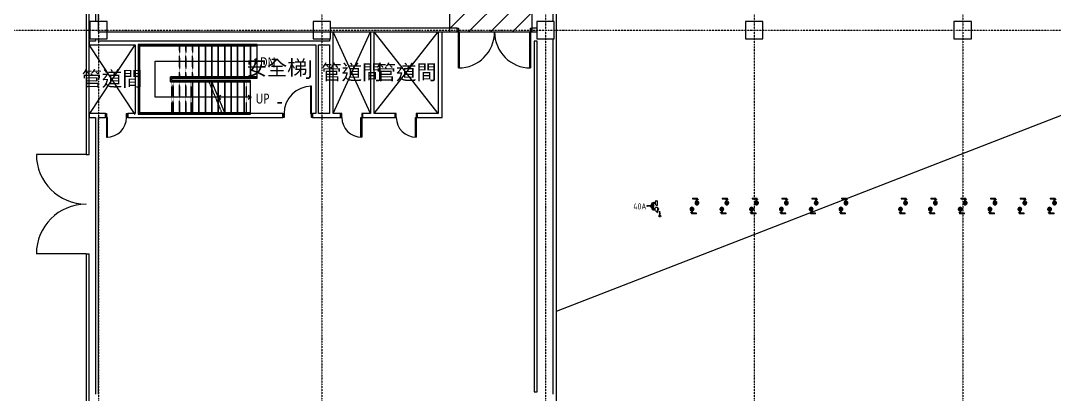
# Model space of a CAD drawing. Extents: x -181672 to 290600, y -29000 to 395522.
# Drawn here: x -3131 to 38491, y 15350 to 30377 of the extents above; entities that cross this region are included whole.
import ezdxf
from ezdxf.enums import TextEntityAlignment as Align

# ---------------------------------------------------------------- set-up
doc = ezdxf.new("R2010")
doc.units = 0
doc.header["$LTSCALE"] = 10
for name, pattern in [('H12PL2$0$JJP_三點線', [0.9, 0.3, -0.15, 0, -0.15, 0, -0.15, 0, -0.15]), ('H12PL2$0$JJP_虛線(退縮線、投影線、地下室範圍、非屬本工程、圖面分區)', [0.45, 0.3, -0.15]), ('H12PL2$0$虛線', [0.846667, 0.423333, -0.423333]), ('XFM7P20PCW-200K$0$CENTER', [2, 1.25, -0.25, 0.25, -0.25])]:
    doc.linetypes.add(name, pattern=pattern)
for name, color, linetype in [('H12PL2$0$A-OBJE-2D', 252, 'Continuous'), ('H12PL2$0$A-STRS', 252, 'Continuous'), ('H12PL2$0$A-TEXT', 252, 'Continuous'), ('H12PL2$0$A-WALL-EX', 252, 'Continuous'), ('H12PL2$0$A-WALL-IN', 252, 'Continuous'), ('H12PL2$0$A-ZONE', 252, 'Continuous'), ('H12PL2$0$Door', 252, 'Continuous'), ('H12PL2$0$S-COL', 252, 'Continuous'), ('H12PL2$0$S-GRID', 252, 'Continuous'), ('XFM7P20PCW-200K$0$M-CWTR-CENT', 1, 'XFM7P20PCW-200K$0$CENTER'), ('XFM7P20PCW-200K$0$M-CWTR-VAVE', 3, 'Continuous'), ('XFM7P20PCW-200K$0$M-FM-LINE2', 2, 'Continuous'), ('XFM7P20PCW-200K$0$P-PCWR-20.7-P', 6, 'Continuous'), ('XFM7P20PCW-200K$0$U-PCW-TXT', 3, 'Continuous')]:
    doc.layers.add(name, color=color, linetype=linetype)
doc.layers.add('XFM7P20PCW-200K$0$M-PIPE-PCWS', color=3, linetype='Continuous', lineweight=9)
doc.styles.add('H12PL2$0$Standard', font='', dxfattribs={"width": 0.8})
doc.styles.add('XFM7P20PCW-200K$0$aa-txt', font='isocp.shx', dxfattribs={"bigfont": 'chineset'})
doc.styles.get('H12PL2$0$Standard').set_extended_font_data('Microsoft JhengHei')
pattern_1 = [(45, (0, 0), (-441.942, 441.942), [])]

# ---------------------------------------------------------------- blocks, each defined once
blk = doc.blocks.new('H12PL2')
at = {"layer": 'H12PL2$0$A-OBJE-2D', "lineweight": 0}
for p, q in [((18450, 18700), (192000, 85950)), ((9450, 26640), (10950, 29925)), ((10950, 26640), (9450, 29925)), ((11100, 26640), (13685, 29925)), ((13685, 26640), (11100, 29925)), ((-380, 26602.5), (1475, 29400)), ((1475, 26602.5), (-380, 29400))]:
    blk.add_line(p, q, dxfattribs=at)
at = {"layer": 'H12PL2$0$A-STRS', "linetype": 'H12PL2$0$JJP_虛線(退縮線、投影線、地下室範圍、非屬本工程、圖面分區)', "lineweight": 0}
for p, q in [((3265, 29420), (1605, 29420)), ((1605, 29420), (1605, 26620)), ((1655, 26670), (1655, 29370)), ((1655, 29370), (3265, 29370)), ((3265, 29370), (1655, 29370)), ((1655, 29370), (1655, 26670)), ((3265, 29370), (3265, 29420)), ((6385, 29420), (3265, 29420)), ((3265, 29420), (3265, 29370)), ((3265, 29370), (6385, 29370)), ((3265, 29370), (3265, 28120)), ((3265, 29370), (3265, 28120)), ((3265, 29370), (3265, 28120)), ((3265, 28120), (3265, 29370)), ((3525, 29370), (3265, 29370)), ((3265, 29370), (3265, 28120)), ((3525, 29370), (3525, 28120)), ((3525, 28120), (3525, 29370)), ((3525, 29370), (3525, 28120)), ((3785, 29370), (3525, 29370)), ((3785, 29370), (3785, 28120)), ((3785, 28120), (3785, 29370)), ((3785, 29370), (3785, 28120)), ((4045, 29370), (3785, 29370)), ((4045, 29370), (4045, 28120)), ((4045, 28120), (4045, 29370)), ((4045, 29370), (4045, 28120)), ((4305, 29370), (4045, 29370)), ((4045, 29370), (4045, 28120)), ((4045, 29370), (4045, 28120)), ((4305, 29370), (4305, 28120)), ((4305, 28120), (4305, 29370)), ((4305, 29370), (4305, 28120)), ((4565, 29370), (4305, 29370)), ((4565, 29370), (4565, 28120)), ((4565, 28120), (4565, 29370)), ((4565, 29370), (4565, 28120)), ((4825, 29370), (4565, 29370)), ((4825, 29370), (4825, 28120)), ((4825, 28120), (4825, 29370)), ((4825, 29370), (4825, 28120)), ((5085, 29370), (4825, 29370)), ((5085, 29370), (5085, 28120)), ((5085, 28120), (5085, 29370)), ((5085, 29370), (5085, 28120)), ((5345, 29370), (5085, 29370)), ((5345, 29370), (5345, 28120)), ((5345, 28120), (5345, 29370)), ((5345, 29370), (5345, 28120)), ((5605, 29370), (5345, 29370)), ((5605, 29370), (5605, 28120)), ((5605, 28120), (5605, 29370)), ((5605, 29370), (5605, 28120)), ((5865, 29370), (5605, 29370)), ((5865, 29370), (5865, 28120)), ((5865, 28120), (5865, 29370)), ((5865, 29370), (5865, 28120)), ((6125, 29370), (5865, 29370)), ((6125, 29370), (6125, 28120)), ((6125, 28120), (6125, 29370)), ((6125, 29370), (6125, 28120)), ((6385, 29370), (6125, 29370)), ((6385, 29370), (6385, 29420)), ((6385, 28120), (6385, 29370)), ((3265, 28120), (2905, 28120)), ((2905, 28120), (2905, 27920)), ((2905, 27920), (2905, 28120)), ((2905, 28120), (3265, 28120)), ((2905, 27920), (3005, 27920)), ((3005, 27920), (2905, 27920)), ((2937.34, 27920), (2937.34, 26670)), ((2955, 27970), (2955, 28070)), ((2955, 28070), (3265, 28070)), ((3005, 27970), (2955, 27970)), ((4435.89, 27970), (3005, 27970)), ((3005, 27970), (3005, 27920)), ((3005, 27920), (3005, 27970)), ((3005, 27920), (4456.69, 27920)), ((3005, 26670), (3005, 27920)), ((3005, 26670), (3005, 27920)), ((3005, 26670), (3005, 27920)), ((3265, 27920), (3005, 27920)), ((3005, 27920), (3005, 26670)), ((3005, 26670), (3005, 27920)), ((3265, 28070), (3265, 28120)), ((6385, 28120), (3265, 28120)), ((3265, 28120), (3265, 28070)), ((3265, 28120), (3525, 28120)), ((3265, 28070), (6385, 28070)), ((3265, 26670), (3265, 27920)), ((3525, 27920), (3265, 27920)), ((3265, 27920), (3265, 26670)), ((3265, 26670), (3265, 27920)), ((3525, 28120), (3785, 28120)), ((3525, 26670), (3525, 27920)), ((3785, 27920), (3525, 27920)), ((3525, 27920), (3525, 26670)), ((3525, 26670), (3525, 27920)), ((3715.58, 27920), (3715.58, 26670)), ((3715.58, 27920), (3715.58, 26670)), ((3785, 28120), (4045, 28120)), ((3785, 26670), (3785, 27920)), ((4045, 27920), (3785, 27920)), ((3785, 27920), (3785, 26670)), ((3785, 26670), (3785, 27920)), ((4045, 28120), (4305, 28120)), ((4045, 26670), (4045, 27920)), ((4305, 27920), (4045, 27920)), ((4045, 27920), (4045, 26670)), ((4045, 26670), (4045, 27920)), ((4305, 28120), (4565, 28120)), ((4305, 26670), (4305, 27920)), ((4456.69, 27920), (4305, 27920)), ((4305, 27920), (4305, 26670)), ((4305, 26670), (4305, 27920)), ((4976.69, 26670), (4456.69, 27920)), ((4565, 28120), (4825, 28120)), ((4825, 28120), (5085, 28120)), ((5085, 28120), (5345, 28120)), ((5345, 28120), (5605, 28120)), ((5605, 28120), (5865, 28120)), ((5865, 28120), (6125, 28120)), ((5945.91, 27920), (5945.91, 26670)), ((5946.78, 27920), (5946.78, 26670)), ((5946.78, 27920), (5946.78, 26670)), ((6125, 28120), (6385, 28120)), ((6385, 28070), (6385, 28120)), ((4565, 26670), (4565, 27659.64)), ((4565, 27659.64), (4565, 26670)), ((4565, 26670), (4565, 27659.64)), ((3005, 26670), (1655, 26670)), ((1655, 26670), (3005, 26670)), ((4976.69, 26670), (3005, 26670)), ((3005, 26670), (3005, 26620)), ((3005, 26620), (3005, 26670)), ((3005, 26670), (3265, 26670)), ((3265, 26670), (3525, 26670)), ((3525, 26670), (3785, 26670)), ((3785, 26670), (4045, 26670)), ((4045, 26670), (4305, 26670)), ((4305, 26670), (4565, 26670)), ((4565, 26670), (4825, 26670)), ((4825, 26670), (4825, 27034.64)), ((4825, 27034.64), (4825, 26670)), ((4825, 26670), (4825, 27034.64)), ((4825, 26670), (4976.69, 26670)), ((1605, 26620), (3005, 26620)), ((3005, 26620), (4997.49, 26620))]:
    blk.add_line(p, q, dxfattribs=at)
at = {"layer": 'H12PL2$0$A-STRS', "lineweight": 0}
for p, q in [((4045, 29420), (1605, 29420)), ((1605, 29420), (1605, 26620)), ((4045, 29420), (1605, 29420)), ((1605, 29420), (1605, 26620)), ((1655, 26670), (1655, 29370)), ((1655, 29370), (4045, 29370)), ((4045, 29370), (1655, 29370)), ((1655, 29370), (1655, 26670)), ((4045, 29370), (1655, 29370)), ((1655, 29370), (1655, 26670)), ((1655, 26670), (1655, 29370)), ((1655, 29370), (4045, 29370)), ((4045, 29370), (1655, 29370)), ((1655, 29370), (1655, 26670)), ((4045, 29370), (1655, 29370)), ((1655, 29370), (1655, 26670)), ((4045, 29370), (4045, 29420)), ((6385, 29420), (4045, 29420)), ((4045, 29420), (4045, 29370)), ((4045, 29370), (4045, 29420)), ((6385, 29420), (4045, 29420)), ((4045, 29420), (4045, 29370)), ((4045, 29370), (6385, 29370)), ((6385, 29370), (4045, 29370)), ((4045, 29370), (4045, 28120)), ((4045, 29370), (4045, 28120)), ((4045, 28120), (4045, 29370)), ((4305, 29370), (4045, 29370)), ((4045, 29370), (4045, 28120)), ((4045, 29370), (6385, 29370)), ((6385, 29370), (4045, 29370)), ((4045, 29370), (4045, 28120)), ((4045, 29370), (4045, 28120)), ((4045, 28120), (4045, 29370)), ((4305, 29370), (4045, 29370)), ((4045, 29370), (4045, 28120)), ((4305, 29370), (4305, 28120)), ((4305, 28120), (4305, 29370)), ((4305, 29370), (4305, 28120)), ((4565, 29370), (4305, 29370)), ((4305, 29370), (4305, 28120)), ((4305, 28120), (4305, 29370)), ((4305, 29370), (4305, 28120)), ((4565, 29370), (4305, 29370)), ((4565, 29370), (4565, 28120)), ((4565, 28120), (4565, 29370)), ((4565, 29370), (4565, 28120)), ((4825, 29370), (4565, 29370)), ((4565, 29370), (4565, 28120)), ((4565, 28120), (4565, 29370)), ((4565, 29370), (4565, 28120)), ((4825, 29370), (4565, 29370)), ((4825, 29370), (4825, 28120)), ((4825, 28120), (4825, 29370)), ((4825, 29370), (4825, 28120)), ((5085, 29370), (4825, 29370)), ((4825, 29370), (4825, 28120)), ((4825, 28120), (4825, 29370)), ((4825, 29370), (4825, 28120)), ((5085, 29370), (4825, 29370)), ((5085, 29370), (5085, 28120)), ((5085, 28120), (5085, 29370)), ((5085, 29370), (5085, 28120)), ((5345, 29370), (5085, 29370)), ((5085, 29370), (5085, 28120)), ((5085, 28120), (5085, 29370)), ((5085, 29370), (5085, 28120)), ((5345, 29370), (5085, 29370)), ((5345, 29370), (5345, 28120)), ((5345, 28120), (5345, 29370)), ((5345, 29370), (5345, 28120)), ((5605, 29370), (5345, 29370)), ((5345, 29370), (5345, 28120)), ((5345, 28120), (5345, 29370)), ((5345, 29370), (5345, 28120)), ((5605, 29370), (5345, 29370)), ((5605, 29370), (5605, 28120)), ((5605, 28120), (5605, 29370)), ((5605, 29370), (5605, 28120)), ((5865, 29370), (5605, 29370)), ((5605, 29370), (5605, 28120)), ((5605, 28120), (5605, 29370)), ((5605, 29370), (5605, 28120)), ((5865, 29370), (5605, 29370)), ((5865, 29370), (5865, 28120)), ((5865, 28120), (5865, 29370)), ((5865, 29370), (5865, 28120)), ((6125, 29370), (5865, 29370)), ((5865, 29370), (5865, 28120)), ((5865, 28120), (5865, 29370)), ((5865, 29370), (5865, 28120)), ((6125, 29370), (5865, 29370)), ((6125, 29370), (6125, 28120)), ((6125, 28120), (6125, 29370)), ((6125, 29370), (6125, 28120)), ((6385, 29370), (6125, 29370)), ((6125, 29370), (6125, 28120)), ((6125, 28120), (6125, 29370)), ((6125, 29370), (6125, 28120)), ((6385, 29370), (6125, 29370)), ((6385, 29370), (6385, 29420)), ((6385, 29370), (6385, 29420)), ((6385, 28120), (6385, 29370)), ((6385, 28120), (6385, 29370)), ((6385, 28120), (6385, 29370)), ((6385, 28120), (6385, 29370)), ((2280, 27295), (2280, 28745)), ((2280, 28745), (4045, 28745)), ((2280, 27295), (2280, 28745)), ((2280, 28745), (4045, 28745)), ((4045, 28745), (6125, 28745)), ((4045, 28745), (6125, 28745)), ((6125, 28745), (6385, 28745)), ((6125, 28745), (6385, 28745)), ((6385, 28745), (6285, 28820)), ((6285, 28670), (6385, 28745)), ((4045, 28120), (2905, 28120)), ((2905, 28120), (2905, 27920)), ((2905, 27920), (2905, 28120)), ((2905, 28120), (4045, 28120)), ((2905, 27920), (2905, 28120)), ((2905, 28120), (4045, 28120)), ((4045, 28120), (2905, 28120)), ((2905, 28120), (2905, 27920)), ((2905, 27920), (2905, 28120)), ((2905, 28120), (4045, 28120)), ((2905, 27920), (2905, 28120)), ((2905, 28120), (4045, 28120)), ((2905, 27920), (3785, 27920)), ((3715.58, 27920), (2905, 27920)), ((3785, 27920), (2905, 27920)), ((2905, 27920), (3785, 27920)), ((3715.58, 27920), (2905, 27920)), ((3785, 27920), (2905, 27920)), ((2955, 27970), (2955, 28070)), ((2955, 28070), (4045, 28070)), ((2955, 27970), (2955, 28070)), ((2955, 28070), (4045, 28070)), ((3785, 27970), (2955, 27970)), ((3785, 27970), (2955, 27970)), ((3785, 27920), (3715.58, 27920)), ((3785, 27920), (3715.58, 27920)), ((6125, 27970), (3785, 27970)), ((3785, 27970), (3785, 27920)), ((3785, 27920), (3785, 27970)), ((6125, 27970), (3785, 27970)), ((3785, 27970), (3785, 27920)), ((3785, 27920), (3785, 27970)), ((3785, 27920), (6125, 27920)), ((6125, 27920), (3785, 27920)), ((3785, 26670), (3785, 27920)), ((3785, 26670), (3785, 27920)), ((3785, 26670), (3785, 27920)), ((4045, 27920), (3785, 27920)), ((3785, 27920), (3785, 26670)), ((3785, 26670), (3785, 27920)), ((3785, 27920), (6125, 27920)), ((6125, 27920), (3785, 27920)), ((3785, 26670), (3785, 27920)), ((3785, 26670), (3785, 27920)), ((3785, 26670), (3785, 27920)), ((4045, 27920), (3785, 27920)), ((3785, 27920), (3785, 26670)), ((3785, 26670), (3785, 27920)), ((4045, 28070), (4045, 28120)), ((6385, 28120), (4045, 28120)), ((4045, 28120), (4045, 28070)), ((4045, 28120), (6385, 28120)), ((4045, 28120), (4305, 28120)), ((4045, 28070), (4045, 28120)), ((6385, 28120), (4045, 28120)), ((4045, 28120), (4045, 28070)), ((4045, 28120), (6385, 28120)), ((4045, 28120), (4305, 28120)), ((4045, 28070), (6385, 28070)), ((4045, 28070), (6385, 28070)), ((4045, 26670), (4045, 27920)), ((4305, 27920), (4045, 27920)), ((4045, 27920), (4045, 26670)), ((4045, 26670), (4045, 27920)), ((4045, 26670), (4045, 27920)), ((4305, 27920), (4045, 27920)), ((4045, 27920), (4045, 26670)), ((4045, 26670), (4045, 27920)), ((4305, 28120), (4565, 28120)), ((4305, 28120), (4565, 28120)), ((4305, 26670), (4305, 27920)), ((4565, 27920), (4305, 27920)), ((4305, 27920), (4305, 26670)), ((4305, 26670), (4305, 27920)), ((4305, 26670), (4305, 27920)), ((4565, 27920), (4305, 27920)), ((4305, 27920), (4305, 26670)), ((4305, 26670), (4305, 27920)), ((6125, 27970), (4544.2, 27970)), ((4565, 28120), (4825, 28120)), ((4565, 28120), (4825, 28120)), ((4565, 27920), (6125, 27920)), ((6125, 27920), (4565, 27920)), ((4825, 27920), (4565, 27920)), ((5085, 26670), (4565, 27920)), ((4565, 26670), (4565, 27920)), ((4825, 27920), (4565, 27920)), ((4565, 27920), (4565, 26670)), ((4565, 26670), (4565, 27920)), ((4565, 26670), (4565, 27920)), ((4825, 27920), (4565, 27920)), ((4565, 27920), (4565, 26670)), ((4565, 26670), (4565, 27920)), ((4825, 28120), (5085, 28120)), ((4825, 28120), (5085, 28120)), ((4825, 27295), (4825, 27920)), ((5085, 27920), (4825, 27920)), ((4825, 27920), (4825, 27295)), ((4825, 27295), (4825, 27920)), ((4825, 26670), (4825, 27920)), ((5085, 27920), (4825, 27920)), ((4825, 27920), (4825, 26670)), ((4825, 26670), (4825, 27920)), ((4825, 26670), (4825, 27920)), ((5085, 27920), (4825, 27920)), ((4825, 27920), (4825, 26670)), ((4825, 26670), (4825, 27920)), ((5085, 28120), (5345, 28120)), ((5085, 28120), (5345, 28120)), ((5085, 26670), (5085, 27920)), ((5345, 27920), (5085, 27920)), ((5085, 27920), (5085, 26670)), ((5085, 26670), (5085, 27920)), ((5085, 26670), (5085, 27920)), ((5345, 27920), (5085, 27920)), ((5085, 27920), (5085, 26670)), ((5085, 26670), (5085, 27920)), ((5085, 26670), (5085, 27920)), ((5345, 27920), (5085, 27920)), ((5085, 27920), (5085, 26670)), ((5085, 26670), (5085, 27920)), ((5345, 28120), (5605, 28120)), ((5345, 28120), (5605, 28120)), ((5345, 26670), (5345, 27920)), ((5605, 27920), (5345, 27920)), ((5345, 27920), (5345, 26670)), ((5345, 26670), (5345, 27920)), ((5345, 26670), (5345, 27920)), ((5605, 27920), (5345, 27920)), ((5345, 27920), (5345, 26670)), ((5345, 26670), (5345, 27920)), ((5345, 26670), (5345, 27920)), ((5605, 27920), (5345, 27920)), ((5345, 27920), (5345, 26670)), ((5345, 26670), (5345, 27920)), ((5605, 28120), (5865, 28120)), ((5605, 28120), (5865, 28120)), ((5605, 26670), (5605, 27920)), ((5865, 27920), (5605, 27920)), ((5605, 27920), (5605, 26670)), ((5605, 26670), (5605, 27920)), ((5605, 26670), (5605, 27920)), ((5865, 27920), (5605, 27920)), ((5605, 27920), (5605, 26670)), ((5605, 26670), (5605, 27920)), ((5605, 26670), (5605, 27920)), ((5865, 27920), (5605, 27920)), ((5605, 27920), (5605, 26670)), ((5605, 26670), (5605, 27920)), ((5865, 28120), (6125, 28120)), ((5865, 28120), (6125, 28120)), ((5865, 26670), (5865, 27920)), ((6125, 27920), (5865, 27920)), ((5865, 27920), (5865, 26670)), ((5865, 26670), (5865, 27920)), ((5865, 26670), (5865, 27920)), ((6125, 27920), (5865, 27920)), ((5865, 27920), (5865, 26670)), ((5865, 26670), (5865, 27920)), ((5865, 26670), (5865, 27920)), ((6125, 27920), (5865, 27920)), ((5865, 27920), (5865, 26670)), ((5865, 26670), (5865, 27920)), ((6125, 28120), (6385, 28120)), ((6125, 28120), (6385, 28120)), ((6125, 27920), (6125, 27970)), ((6125, 27920), (6125, 27970)), ((6125, 27920), (6125, 27970)), ((6125, 26670), (6125, 27920)), ((6125, 26670), (6125, 27920)), ((6125, 26670), (6125, 27920)), ((6125, 26670), (6125, 27920)), ((6125, 26670), (6125, 27920)), ((6125, 26670), (6125, 27920)), ((6385, 28070), (6385, 28120)), ((6385, 28070), (6385, 28120)), ((3785, 27295), (2280, 27295)), ((3785, 27295), (2280, 27295)), ((5865, 27295), (3785, 27295)), ((5865, 27295), (3785, 27295)), ((4925, 27370), (4825, 27295)), ((5865, 27295), (4825, 27295)), ((4825, 27295), (4925, 27220)), ((6125, 27295), (5865, 27295)), ((6125, 27295), (5865, 27295)), ((6125, 27295), (5865, 27295)), ((6125, 27295), (6025, 27370)), ((6025, 27220), (6125, 27295)), ((3785, 26670), (1655, 26670)), ((1655, 26670), (3715.58, 26670)), ((1655, 26670), (3785, 26670)), ((3785, 26670), (1655, 26670)), ((1655, 26670), (3715.58, 26670)), ((1655, 26670), (3785, 26670)), ((3715.58, 26670), (3785, 26670)), ((3715.58, 26670), (3785, 26670)), ((6125, 26670), (3785, 26670)), ((3785, 26670), (3785, 26620)), ((3785, 26620), (3785, 26670)), ((3785, 26670), (6125, 26670)), ((3785, 26670), (4045, 26670)), ((6125, 26670), (3785, 26670)), ((3785, 26670), (3785, 26620)), ((3785, 26620), (3785, 26670)), ((3785, 26670), (6125, 26670)), ((3785, 26670), (4045, 26670)), ((4045, 26670), (4305, 26670)), ((4045, 26670), (4305, 26670)), ((4305, 26670), (4565, 26670)), ((4305, 26670), (4565, 26670)), ((4565, 26670), (4825, 26670)), ((4565, 26670), (4825, 26670)), ((4825, 26670), (5085, 26670)), ((4825, 26670), (5085, 26670)), ((6125, 26670), (5085, 26670)), ((5085, 26670), (6125, 26670)), ((5085, 26670), (5345, 26670)), ((5085, 26670), (5345, 26670)), ((5085, 26670), (5345, 26670)), ((5345, 26670), (5605, 26670)), ((5345, 26670), (5605, 26670)), ((5345, 26670), (5605, 26670)), ((5605, 26670), (5865, 26670)), ((5605, 26670), (5865, 26670)), ((5605, 26670), (5865, 26670)), ((5865, 26670), (6125, 26670)), ((5865, 26670), (6125, 26670)), ((5865, 26670), (6125, 26670)), ((6125, 26620), (6125, 26670)), ((6125, 26620), (6125, 26670)), ((6125, 26620), (6125, 26670)), ((1605, 26620), (3785, 26620)), ((1605, 26620), (3785, 26620)), ((3785, 26620), (6125, 26620)), ((3785, 26620), (6125, 26620)), ((5105.8, 26620), (6125, 26620))]:
    blk.add_line(p, q, dxfattribs=at)
at = {"layer": 'H12PL2$0$A-STRS', "linetype": 'H12PL2$0$虛線', "lineweight": 0}
for p, q in [((3265, 29370), (1655, 29370)), ((1655, 29370), (1655, 26670)), ((6385, 29370), (3265, 29370)), ((6385, 28120), (6385, 29370)), ((2905, 27920), (2905, 28120)), ((2905, 28120), (3265, 28120)), ((2937.34, 27920), (2905, 27920)), ((3005, 27920), (2937.34, 27920)), ((4456.69, 27920), (3005, 27920)), ((3265, 28120), (6385, 28120)), ((1655, 26670), (2937.34, 26670)), ((2937.34, 26670), (3005, 26670)), ((3005, 26670), (4976.69, 26670))]:
    blk.add_line(p, q, dxfattribs=at)
at = {"layer": 'H12PL2$0$A-STRS', "lineweight": 0, "flags": 128}
for points in [[(6385, 28770, 1), (6385, 28720, 1)], [(6125, 27320, 1), (6125, 27270, 1)], [(6125, 27320, 1), (6125, 27270, 1)]]:
    blk.add_lwpolyline(points, format="xyb", close=True, dxfattribs=at)
at = {"layer": 'H12PL2$0$A-WALL-EX', "lineweight": 0}
for p, q in [((-500, 25000), (-385, 25000)), ((-385, 25000), (-380, 25000)), ((-500, 21000), (-385, 21000)), ((-385, 21000), (-380, 21000))]:
    blk.add_line(p, q, dxfattribs=at)
at = {"layer": 'H12PL2$0$A-WALL-EX', "lineweight": 0, "flags": 128}
for points in [[(-500, 83000), (-500, 25000)], [(-380, 25000), (-380, 82880)], [(-500, 21000), (-500, -2650)], [(-380, -2530), (-380, 21000)]]:
    blk.add_lwpolyline(points, dxfattribs=at)
at = {"layer": 'H12PL2$0$A-WALL-IN', "lineweight": 0}
for p, q in [((14450, 29925), (14450, 30075)), ((17450, 29925), (17450, 30075)), ((280, 26490), (280, 26640)), ((1180, 26490), (1180, 26640)), ((7425, 26640), (7425, 26490)), ((8625, 26640), (8625, 26490)), ((9750, 26490), (9750, 26640)), ((10650, 26490), (10650, 26640)), ((11942.5, 26490), (11942.5, 26640)), ((12842.5, 26490), (12842.5, 26640))]:
    blk.add_line(p, q, dxfattribs=at)
at = {"layer": 'H12PL2$0$A-WALL-IN', "lineweight": 0, "flags": 128}
for points in [[(18450, -350), (18450, 83030)], [(-112.5, 44650), (-112.5, 30350)], [(0, 30350), (0, 44650)], [(18300, 44650), (18300, 30350)], [(14450, 30075), (9350, 30075)], [(17650, 30075), (17450, 30075)], [(-112.5, 29650), (-112.5, 29550)], [(0, 29550), (0, 29650)], [(9300, 29650), (9300, 29550)], [(9450, 29550), (9450, 29925)], [(9450, 29925), (10950, 29925)], [(10950, 29925), (10950, 26640)], [(11100, 26640), (11100, 29925)], [(11100, 29925), (13685, 29925)], [(13685, 29925), (13685, 26640)], [(13835, 26640), (13835, 29925)], [(13835, 29925), (14450, 29925)], [(17450, 29925), (17650, 29925)], [(18300, 29650), (18300, 15350)], [(-112.5, 29550), (-380, 29550)], [(-380, 29550), (-380, 29400)], [(-380, 29400), (1475, 29400)], [(9300, 29550), (0, 29550)], [(1475, 29400), (1475, 26640)], [(1625, 26640), (1625, 29400)], [(1625, 29400), (8750, 29400)], [(8750, 29400), (8750, 26640)], [(8862.5, 26640), (8862.5, 29400)], [(8862.5, 29400), (9300, 29400)], [(9300, 29400), (9300, 26640)], [(9450, 29400), (9450, 29550)], [(9450, 26640), (9450, 29400)], [(17672, 29550), (17550, 29550)], [(17550, 29550), (17550, 15450)], [(17672, 15450), (17672, 29550)], [(280, 26640), (-380, 26640)], [(-380, 26640), (-380, 26490)], [(1475, 26640), (1180, 26640)], [(7425, 26640), (1625, 26640)], [(8750, 26640), (8625, 26640)], [(9300, 26640), (8862.5, 26640)], [(9750, 26640), (9450, 26640)], [(10950, 26640), (10650, 26640)], [(11942.5, 26640), (11100, 26640)], [(13685, 26640), (12842.5, 26640)], [(13835, 26490), (13835, 26640)], [(-380, 26490), (-112.5, 26490)], [(-112.5, 26490), (-112.5, 15350)], [(0, 26490), (280, 26490)], [(0, 15350), (0, 26490)], [(1180, 26490), (7425, 26490)], [(8625, 26490), (9750, 26490)], [(10650, 26490), (11942.5, 26490)], [(12842.5, 26490), (13835, 26490)], [(17550, 15450), (17672, 15450)]]:
    blk.add_lwpolyline(points, dxfattribs=at)
at = {"layer": 'H12PL2$0$Door', "lineweight": 0}
for p, q in [((14450, 29925), (14450, 30075)), ((14450, 30075), (14500, 30075)), ((14500, 30075), (14500, 29925)), ((17400, 29925), (17400, 30075)), ((17400, 30075), (17450, 30075)), ((17450, 30075), (17450, 29925)), ((14500, 29925), (14450, 29925)), ((14500, 28475), (14500, 29925)), ((14500, 29925), (14530, 29925)), ((14530, 29925), (14530, 28475)), ((17370, 28475), (17370, 29925)), ((17370, 29925), (17400, 29925)), ((17400, 29925), (17400, 28475)), ((17450, 29925), (17400, 29925)), ((14530, 28475), (14500, 28475)), ((17400, 28475), (17370, 28475)), ((8575, 27740), (8545, 27740)), ((8545, 27740), (8545, 26640)), ((8575, 26640), (8575, 27740)), ((280, 26490), (280, 26640)), ((280, 26640), (330, 26640)), ((330, 26640), (330, 26490)), ((1130, 26490), (1130, 26640)), ((1130, 26640), (1180, 26640)), ((1180, 26640), (1180, 26490)), ((7425, 26640), (7475, 26640)), ((7425, 26490), (7425, 26640)), ((7475, 26640), (7475, 26490)), ((8545, 26640), (8575, 26640)), ((8575, 26640), (8625, 26640)), ((8575, 26490), (8575, 26640)), ((8625, 26640), (8625, 26490)), ((9800, 26640), (9750, 26640)), ((9750, 26640), (9750, 26490)), ((9800, 26490), (9800, 26640)), ((10650, 26640), (10600, 26640)), ((10600, 26640), (10600, 26490)), ((10650, 26490), (10650, 26640)), ((11992.5, 26640), (11942.5, 26640)), ((11942.5, 26640), (11942.5, 26490)), ((11992.5, 26490), (11992.5, 26640)), ((12842.5, 26640), (12792.5, 26640)), ((12792.5, 26640), (12792.5, 26490)), ((12842.5, 26490), (12842.5, 26640)), ((330, 26490), (280, 26490)), ((330, 26490), (330, 25690)), ((360, 26490), (330, 26490)), ((360, 25690), (360, 26490)), ((1180, 26490), (1130, 26490)), ((7475, 26490), (7425, 26490)), ((8625, 26490), (8575, 26490)), ((9750, 26490), (9800, 26490)), ((10570, 25690), (10570, 26490)), ((10570, 26490), (10600, 26490)), ((10600, 26490), (10600, 25690)), ((10600, 26490), (10650, 26490)), ((11942.5, 26490), (11992.5, 26490)), ((12762.5, 25690), (12762.5, 26490)), ((12762.5, 26490), (12792.5, 26490)), ((12792.5, 26490), (12792.5, 25690)), ((12792.5, 26490), (12842.5, 26490)), ((330, 25690), (360, 25690)), ((10600, 25690), (10570, 25690)), ((12792.5, 25690), (12762.5, 25690)), ((-500, 25000), (-2500, 25000)), ((-500, 25000), (-385, 25000)), ((-500, 25000), (-385, 25000)), ((-385, 25000), (-380, 25000)), ((-500, 21000), (-2500, 21000)), ((-500, 21000), (-385, 21000)), ((-500, 21000), (-385, 21000)), ((-385, 21000), (-380, 21000))]:
    blk.add_line(p, q, dxfattribs=at)
for centre, radius, start, end in [((14500, 29925), 1450, 270, 0), ((17400, 29925), 1450, 180, 270), ((8575, 26640), 1100, 90, 180), ((330, 26490), 800, 270, 0), ((10600, 26490), 800, 180, 270), ((12792.5, 26490), 800, 180, 270), ((-500, 25000), 2000, 180, 270), ((-500, 21000), 2000, 90, 180)]:
    blk.add_arc(centre, radius, start, end, dxfattribs=at)
at = {"layer": 'H12PL2$0$S-COL', "lineweight": 0, "flags": 128}
for points in [[(-350, 29650), (350, 29650), (350, 30350), (-350, 30350)], [(8650, 29650), (9350, 29650), (9350, 30350), (8650, 30350)], [(17650, 29650), (18350, 29650), (18350, 30350), (17650, 30350)], [(17650, 29650), (18350, 29650), (18350, 30350), (17650, 30350)], [(26050, 29650), (26750, 29650), (26750, 30350), (26050, 30350)], [(34450, 29650), (35150, 29650), (35150, 30350), (34450, 30350)]]:
    blk.add_lwpolyline(points, close=True, dxfattribs=at)
at = {"layer": 'H12PL2$0$S-GRID', "linetype": 'H12PL2$0$JJP_三點線', "lineweight": 0}
for p, q in [((0, 128250), (0, -28000)), ((9000, 128250), (9000, -28000)), ((18000, 128250), (18000, -28000)), ((26400, 128250), (26400, -28000)), ((34800, 128250), (34800, -28000)), ((-29000, 30000), (289600, 30000))]:
    blk.add_line(p, q, dxfattribs=at)
at = {"layer": 'H12PL2$0$A-TEXT', "linetype": 'Continuous', "lineweight": 0, "char_height": 400, "attachment_point": 4, "style": 'H12PL2$0$Standard'}
for s, insert in [('\\A1;DN', (6508.79, 28705.35)), ('\\A1;UP', (6331.22, 27242.93))]:
    blk.add_mtext(s, dxfattribs=dict(at, insert=insert))
at = {"layer": 'H12PL2$0$A-ZONE', "style": 'H12PL2$0$Standard'}
for s, p in [('安全梯J', (7297.91, 28785.24)), ('管道間', (547.5, 28342.55)), ('管道間', (10200, 28605.05)), ('管道間', (12392.5, 28605.05)), ('-', (7297.91, 27443.35))]:
    blk.add_text(s, height=600, dxfattribs=at).set_placement(p, align=Align.TOP_CENTER)
blk = doc.blocks.new('XFM7P20PCW')
h = blk.add_hatch()
h.set_pattern_fill('ANSI31', color=256, scale=5000)
h.set_pattern_definition(pattern_1)
h.paths.add_polyline_path([(14152.5, 47875), (17450, 47875), (17450, 29915), (14152.5, 29915)])
for points in [[(14152.5, 47875), (17450, 47875), (17450, 29915), (14152.5, 29915)], [(0, 47628.74811), (17450, 47628.74811), (17450, 29915), (0, 29915)]]:
    blk.add_lwpolyline(points, close=True)
blk = doc.blocks.new('XFM7Q20PCW-200K')
h = blk.add_hatch()
h.set_pattern_fill('ANSI31', color=256, scale=5000)
h.set_pattern_definition(pattern_1)
h.paths.add_polyline_path([(14152, 47875), (17450, 47875), (17450, 29915), (14152, 29915)])
for points in [[(14152, 47875), (17450, 47875), (17450, 29915), (14152, 29915)], [(0, 47629), (17450, 47629), (17450, 29915), (0, 29915)]]:
    blk.add_lwpolyline(points, close=True)
blk = doc.blocks.new('XFM7P20PCW-200K$0$Es-050')
for p, q in [((-7.6, 10.6), (-7.6, 4.6)), ((3, 0), (-3, 0))]:
    blk.add_line(p, q)
for radius in [10.6, 4.6]:
    blk.add_arc((-7.6, 0), radius, 0, 90)
at = {"color": 1, "linetype": 'XFM7P20PCW-200K$0$CENTER'}
blk.add_arc((-7.6, 0), 7.62, 0, 90, dxfattribs=at)
blk = doc.blocks.new('XFM7P20PCW-200K$0$Ca-150')
for p, q in [((8.4, 0), (-8.4, 0)), ((-8.4, -4.3), (-8.4, 0)), ((8.4, -4.3), (8.4, 0))]:
    blk.add_line(p, q)
for centre, radius, start, end in [((-5.1, -4.3), 3.28, 180, 241.9431), ((0, 5.3), 14.2, 241.9431, 298.0569), ((5.1, -4.3), 3.28, 298.0569, 0)]:
    blk.add_arc(centre, radius, start, end)
blk = doc.blocks.new('XFM7P20PCW-200K$0$MA20D1')
at = {"linetype": 'ByBlock'}
for p, q in [((-0.5, -0.25), (-0.5, 0.25)), ((-0.5, -0.25), (0.5, 0.25)), ((0.5, -0.25), (-0.5, 0.25)), ((0.5, 0.25), (0.5, -0.25))]:
    blk.add_line(p, q, dxfattribs=at)
blk = doc.blocks.new('XFM7P20PCW-200K$0$A$C02afc0ee')
at = {"color": 1, "linetype": 'ByBlock'}
for p, q in [((-59, 0), (223, 0)), ((-14, 14), (-24, 24)), ((0, -19), (0, 19)), ((0, -19), (0, 19)), ((0, 18), (0, -18)), ((14, -14), (24, -24))]:
    blk.add_line(p, q, dxfattribs=at)
at = {"linetype": 'ByBlock'}
for p, q in [((-52, 0), (-52, 0)), ((-52, 0), (-52, 0)), ((-50, 2), (-35, 2)), ((-38, 22), (-40, 20)), ((-40, 20), (-29, 20)), ((-40, 20), (-40, 2)), ((-38, 22), (-28, 22)), ((-29, -1), (-29, 1)), ((-29, 1), (-24, 1)), ((-26, 7), (-26, 6)), ((-21, 23), (-24, 19)), ((-24, 19), (-21, 14)), ((-24, 3), (-24, 4)), ((-24, 1), (-24, -1)), ((-21, 23), (-16, 23)), ((-21, 14), (-16, 14)), ((-20, 0), (-11, 6)), ((-20, 0), (-11, -6)), ((-14, 19), (-16, 23)), ((-16, 14), (-14, 19)), ((-12, 46), (-12, 41)), ((-7, 51), (-4, 51)), ((-7, 11), (12, 11)), ((-4, 51), (-4, 48)), ((-1, 44), (-4, 48)), ((-2, 4), (2, 4)), ((0, 12), (0, -13)), ((0, 7), (0, -7)), ((0, 7), (0, -7)), ((0, 7), (0, -7)), ((1, 44), (3, 47)), ((7, 43), (5, 47)), ((8, 43), (11, 45)), ((14, 41), (13, 45)), ((16, 41), (19, 43)), ((16, 10), (137, 10)), ((21, 38), (21, 42)), ((23, 38), (26, 39)), ((27, 34), (28, 38)), ((29, 33), (32, 34)), ((33, 29), (34, 32)), ((34, 28), (38, 28)), ((37, 23), (39, 26)), ((38, 21), (42, 21)), ((41, 16), (43, 19)), ((41, 14), (45, 13)), ((44, 10), (45, 11)), ((137, 10), (151, 9)), ((151, 9), (211, 9)), ((-50, -2), (-35, -2)), ((-40, -2), (-40, -20)), ((-40, -20), (-38, -21)), ((-40, -20), (-29, -20)), ((-38, -21), (-28, -21)), ((-29, -1), (-24, -1)), ((-29, -5), (-26, -4)), ((-27, -10), (-25, -9)), ((-25, -14), (-21, -12)), ((-22, -19), (-20, -17)), ((-19, -22), (-17, -20)), ((-15, -25), (-12, -21)), ((-10, -27), (-9, -25)), ((-7, -11), (12, -11)), ((-5, -29), (-5, -26)), ((-2, -4), (2, -4)), ((-1, -29), (-1, -24)), ((1, -24), (-1, -24)), ((1, -29), (-1, -29)), ((1, -29), (1, -24)), ((3, -28), (3, -25)), ((4, -28), (4, -25)), ((6, -24), (5, -24)), ((6, -25), (5, -25)), ((6, -29), (5, -29)), ((6, -30), (5, -30)), ((6, -28), (6, -25)), ((7, -28), (7, -25)), ((16, -14), (14, -19)), ((14, -19), (16, -23)), ((16, -10), (137, -10)), ((16, -14), (21, -14)), ((16, -23), (21, -23)), ((23, -19), (21, -14)), ((21, -23), (23, -19)), ((38, -20), (29, -20)), ((39, -18), (30, -18)), ((39, -18), (38, -20)), ((40, -12), (39, -18)), ((46, -12), (41, -12)), ((137, -10), (151, -9)), ((151, -9), (211, -9))]:
    blk.add_line(p, q, dxfattribs=at)
for points in [[(-13, 38), (-69, 38), (-69, 22)], [(-69, 22), (-28, 22)], [(-12, 42), (-37, 42), (-37, 38)], [(17, 42), (14, 42)], [(37, 38), (37, 42), (21, 42)], [(23, 38), (21, 38)], [(38, 22), (69, 22), (69, 38), (28, 38)], [(-69, -21), (-28, -21)], [(28, -21), (69, -21), (69, -38), (-69, -38), (-69, -21)], [(37, -38), (37, -42), (-37, -42), (-37, -38)]]:
    blk.add_lwpolyline(points)
for points in [[(-26, 7, 0.120011), (-27, 7, 0.104957), (-28, 6, 0.088923), (-28, 6, 0.080167), (-28, 5, 0.080167), (-28, 4, 0.088923), (-28, 4, 0.104957), (-27, 3, 0.120011), (-26, 3, 0.120011), (-26, 3, 0.104957), (-25, 4, 0.088923), (-25, 4, 0.088923)], [(-26, 6, 0.120011), (-27, 6, 0.104957), (-27, 6, 0.088923), (-27, 5, 0.080167), (-27, 5, 0.080167), (-27, 4, 0.088923), (-27, 4, 0.104957), (-27, 4, 0.120011), (-26, 4, 0.120011), (-26, 4, 0.104957), (-26, 4, 0.088923), (-26, 4)], [(-24, 3, 0.108254), (-23, 3, 0.102013), (-23, 3, 0.094273), (-22, 4, 0.089446), (-22, 5, 0.089446), (-22, 6, 0.094273), (-23, 6, 0.102013), (-23, 7, 0.108254), (-24, 7, 0.108254), (-25, 7, 0.207462), (-25, 6, -0.005899), (-26, 5)], [(-24, 4, 0.108254), (-24, 4, 0.102013), (-24, 4, 0.094273), (-23, 4, 0.089446), (-23, 5, 0.089446), (-23, 5, 0.094273), (-24, 6, 0.102013), (-24, 6, 0.108254), (-24, 6, 0.088886), (-24, 6, 0.178069), (-24, 6, -0.005748), (-25, 4, -0.005748)]]:
    blk.add_lwpolyline(points, format="xyb", dxfattribs=at)
for centre in [(-19, 19), (19, -19)]:
    blk.add_circle(centre, 3.39, dxfattribs=at)
for centre, radius, start, end in [((-50, 0), 2.14, 90, 180), ((-50, 0), 2.14, 180, 270), ((0, 0), 35.2, 121.1866, 328.8134), ((-27, 5), 1.25, 341.6663, 342.6546), ((-25, 4), 0.372, 333.604, 355.7622), ((-25, 41), 12.9, 301.1866, 0), ((-7, 46), 5.15, 90, 180), ((5, 0), 17.1, 143.7197, 216.2803), ((-7, 9), 2.57, 90, 143.7197), ((-2, 0), 3.8, 90, 270), ((0, 44), 1.13, 217.5, 322.5), ((2, 0), 3.8, 270, 90), ((4, 46), 1.13, 27.5, 142.5), ((8, 44), 1.13, 207.5, 312.5), ((12, 45), 1.13, 17.5, 132.5), ((16, 17), 6.98, 233.1301, 270), ((15, 42), 1.13, 197.5, 302.5), ((19, 42), 1.13, 7.5, 122.5), ((22, 39), 1.13, 187.5, 292.5), ((26, 38), 1.13, 357.5, 112.5), ((28, 34), 1.13, 177.5, 282.5), ((33, 33), 1.13, 347.5, 102.5), ((34, 29), 1.13, 167.5, 272.5), ((38, 22), 1.13, 157.5, 262.5), ((38, 27), 1.13, 337.5, 92.5), ((42, 15), 1.13, 147.5, 252.5), ((42, 20), 1.13, 327.5, 82.5), ((45, 12), 1.13, 317.5, 72.5), ((211, 0), 8.67, 270, 90), ((-7, -8), 2.57, 216.2803, 270), ((5, -25), 1.84, 90, 180), ((5, -28), 1.84, 180, 270), ((5, -25), 0.836, 90, 180), ((5, -28), 0.836, 180, 270), ((6, -25), 1.84, 0, 90), ((6, -25), 0.836, 0, 90), ((6, -28), 0.836, 270, 0), ((6, -28), 1.84, 270, 0), ((16, -17), 6.98, 90, 126.8699), ((41, -25), 12.9, 90, 148.8134), ((46, -7), 5.15, 270, 325.8229)]:
    blk.add_arc(centre, radius, start, end, dxfattribs=at)
at = {"color": 1, "linetype": 'ByBlock'}
for start, end in [(121.8333, 148.1667), (301.8333, 328.1667)]:
    blk.add_arc((0, 0), 26.3, start, end, dxfattribs=at)
blk = doc.blocks.new('XFM7P20PCW-200K$0$A$C42F67E43')
at = {"layer": 'XFM7P20PCW-200K$0$M-CWTR-CENT'}
for p, q in [((31475, -7436), (31654, -7436)), ((31566, -7526), (31566, -7229))]:
    blk.add_line(p, q, dxfattribs=at)
at = {"layer": 'XFM7P20PCW-200K$0$M-CWTR-VAVE'}
for p, q in [((31521, -7282), (31521, -7302)), ((31611, -7282), (31521, -7282)), ((31521, -7302), (31611, -7302)), ((31542, -7282), (31542, -7250)), ((31746, -7250), (31542, -7250)), ((31551, -7361), (31551, -7302)), ((31580, -7361), (31580, -7302)), ((31589, -7282), (31589, -7270)), ((31746, -7270), (31589, -7270)), ((31611, -7282), (31611, -7302)), ((31746, -7250), (31746, -7270))]:
    blk.add_line(p, q, dxfattribs=at)
for radius in [76.2, 30.1]:
    blk.add_circle((31566, -7436), radius, dxfattribs=at)
for centre, start, end in [((31566, -7421), 90, 270), ((31566, -7451), 270, 90)]:
    blk.add_arc(centre, 15.1, start, end, dxfattribs=at)
blk = doc.blocks.new('XFM7P20PCW-200K$0$A$Cd34814bf')
blk.add_circle((-34961, 0), 26.7)
at = {"layer": 'XFM7P20PCW-200K$0$M-FM-LINE2'}
for p, q in [((-34974, -48), (-34961, 0)), ((-35003, -148), (-34994, -115)), ((-34878, -260), (-34911, -293)), ((-34894, -134), (-34894, -84)), ((-34894, -238), (-34894, -204))]:
    blk.add_line(p, q, dxfattribs=at)
blk.add_circle((-34894, -277), 38.2, dxfattribs=at)
at = {"xscale": -1}
for p in [(-1834, 7686), (-634, 7686), (566, 7686), (1766, 7686), (2966, 7686), (4166, 7686), (6566, 7686), (7766, 7686), (8966, 7686), (10166, 7686), (11366, 7686), (12566, 7686)]:
    blk.add_blockref('XFM7P20PCW-200K$0$A$C42F67E43', p, dxfattribs=at)
at = {"xscale": -1, "rotation": 180}
for p in [(-65166, -7436), (-63966, -7436), (-62766, -7436), (-61566, -7436), (-60366, -7436), (-59166, -7436), (-56766, -7436), (-55566, -7436), (-54366, -7436), (-53166, -7436), (-51966, -7436), (-50766, -7436)]:
    blk.add_blockref('XFM7P20PCW-200K$0$A$C42F67E43', p, dxfattribs=at)
at = {"layer": 'XFM7P20PCW-200K$0$M-FM-LINE2'}
for p, xscale, yscale, zscale, rotation in [((-34984, -82), 70.45509076058501, 70.45509076058501, 70.45509076058501, 254.1548001287658), ((-34894, -169), 70.45509076058504, 70.45509076058504, 70.45509076058504, 270.000847733972)]:
    blk.add_blockref('XFM7P20PCW-200K$0$MA20D1', p, dxfattribs=dict(at, xscale=xscale, yscale=yscale, zscale=zscale, rotation=rotation))
at = {"layer": 'XFM7P20PCW-200K$0$M-PIPE-PCWS', "rotation": 180}
blk.add_blockref('XFM7P20PCW-200K$0$A$C02afc0ee', (-35199, 125), dxfattribs=at)
at = {"layer": 'XFM7P20PCW-200K$0$M-PIPE-PCWS', "yscale": 10, "zscale": 10}
for name, p, xscale, rotation in [('XFM7P20PCW-200K$0$Es-050', (-35199, 76), 10, 180), ('XFM7P20PCW-200K$0$Ca-150', (-34995, 0), -10, 270)]:
    blk.add_blockref(name, p, dxfattribs=dict(at, xscale=xscale, rotation=rotation))
at = {"layer": 'XFM7P20PCW-200K$0$P-PCWR-20.7-P', "xscale": -10, "yscale": 10, "zscale": 10}
blk.add_blockref('XFM7P20PCW-200K$0$Es-050', (-35199, 174), dxfattribs=at)
at = {"layer": 'XFM7P20PCW-200K$0$P-PCWR-20.7-P', "xscale": 10, "yscale": 10, "zscale": 10, "rotation": 270}
blk.add_blockref('XFM7P20PCW-200K$0$Ca-150', (-34995, 250), dxfattribs=at)
at = {"layer": 'XFM7P20PCW-200K$0$U-PCW-TXT', "style": 'XFM7P20PCW-200K$0$aa-txt', "width": 0.8}
blk.add_text('40A', height=250, dxfattribs=at).set_placement((-35958, -13))
blk = doc.blocks.new('XFM7P20PCW-200K')
blk.add_blockref('XFM7P20PCW-200K$0$A$Cd34814bf', (57500, 22797))

msp = doc.modelspace()

# ---------------------------------------------------------------- block references
for name in ['XFM7P20PCW', 'XFM7P20PCW-200K', 'XFM7Q20PCW-200K', 'H12PL2']:
    msp.add_blockref(name, (0, 0))

doc.saveas('drawing.dxf')
